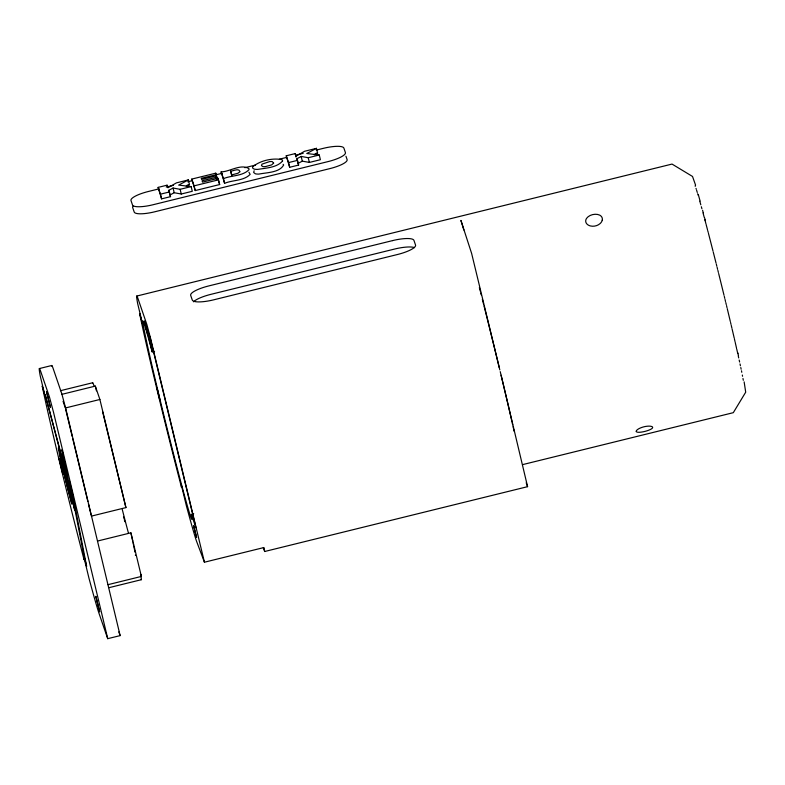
<?xml version="1.0" encoding="UTF-8"?>
<svg xmlns="http://www.w3.org/2000/svg" width="785" height="785" viewBox="0 0 785 785"><rect width="100%" height="100%" fill="white"/><g stroke="black" fill="none" stroke-linecap="round" stroke-linejoin="round"><path stroke-width="1.18" d="M69.355 480.989L83.867 555.338L86.635 566.358L72.22 492.303L69.365 480.989M500.241 371.639L527.589 486.671L264.673 551.502L263.966 547.538L204.434 562.217L196.397 540.826A128.024 2.787 76.1 0 1 186.349 505.658L181.413 485.228L181.482 487.23A128.024 2.787 76.1 0 1 139.622 313.519L142.389 323.253L137.64 303.501A128.024 2.787 76.1 0 1 138.121 298.977L146.854 324.49L150.632 338.639L204.434 562.217M107.741 638.686L53.547 412.37L49.455 396.994L40.722 371.482A128.024 2.787 76.1 0 0 40.241 376.005L44.99 395.758L42.223 386.024A128.024 2.787 76.1 0 0 84.074 559.715L84.015 557.733L88.95 578.162A128.024 2.787 76.1 0 0 98.998 613.33L107.712 638.666L120.144 635.624L65.94 409.309L61.848 393.933L53.125 368.43A128.024 2.787 76.1 0 0 51.653 366.085M264.673 551.502L263.338 547.783M254.134 170.767L253.653 172.484L255.311 173.77A13.796 3.297 -13.5 0 0 258.864 174.093C266.822 172.474 279.44 172.69 283.65 165.036L283.14 164.32M169.688 193.826L168.834 190.304L173.073 188.037L180.128 189.313L191.157 186.594L192.286 191.295L181.266 194.013L174.201 192.727L169.962 195.004L170.531 196.652L161.582 198.86L158.128 187.389L167.077 185.181L167.961 187.743L176.458 182.866L188.361 179.932L189.489 184.632L186.261 186.349M298.064 163.417L296.936 158.717L301.175 156.441L308.24 157.726L319.26 155.008L320.388 159.708L309.368 162.426L302.303 161.141L298.064 163.417L298.634 165.066L289.685 167.274L286.231 155.803L295.18 153.595L296.063 156.156L304.56 151.279L316.463 148.345L317.591 153.046L314.363 154.763M188.361 179.932L178.666 185.103L191.157 186.594M316.463 148.345L306.768 153.517L319.26 155.008M216.581 179.696L216.012 177.351L202.088 180.786L202.54 182.12L217.994 178.313L219.653 184.544L195.23 190.569L191.775 179.088L215.757 173.181L217.102 178.146M221.135 171.856C229.603 171.866 240.867 163.466 248.943 168.647L249.002 169.678C242.653 176.331 231.418 175.241 223.46 178.637L221.135 171.856L224.588 183.327C232.546 179.932 243.782 181.031 250.14 174.368L248.914 172.2M159.119 188.842L148.404 191.481A19.497 4.661 -13.5 0 0 130.997 200.577L132.518 205.003A19.497 4.661 -13.5 0 0 152.957 204.767L327.993 161.612A19.497 4.661 -13.5 0 0 345.4 152.516L343.879 148.08A19.497 4.661 -13.5 0 0 323.44 148.316L316.296 150.082M166.263 187.075L173.406 185.319M187.703 181.786L192.462 180.619M222.233 173.279L201.245 178.323L201.608 179.402L215.541 175.968L216.012 177.351M230.613 171.179C233.224 171.091 239.042 167.686 240.033 171.65L238.012 173.22L231.879 174.888L230.613 171.179L231.742 175.879M244.851 167.696L255.567 165.056M279.382 159.188L286.525 157.422M296.053 155.077L303.196 153.31M187.105 185.211L189.489 184.632M315.207 153.624L317.591 153.046M158.128 187.389L160.454 194.17L169.403 191.962L170.531 196.652M191.775 179.088L194.101 185.868L218.515 179.853M286.231 155.803L288.556 162.583L297.505 160.375L298.634 165.066M136.776 296.053L672.029 164.075L692.517 176.458L695.588 185.181M39.378 368.558L51.781 365.496M193.709 513.783L191.363 514.499A102.462 2.227 76.1 0 1 176.605 465.927A102.462 2.227 76.1 0 1 146.157 339.522A102.462 2.227 76.1 0 1 152.015 351.16L152.212 351.896L154.586 351.317M60.406 390.704L92.65 382.756M61.917 394.335L95.309 386.102L99.891 399.477L125.934 507.601L91.394 516.118M99.891 399.477L65.351 407.994L63.055 401.312M97.497 541.051L130.889 532.819L141.388 576.435L108.006 584.668M522.889 464.553L733.308 412.674L745.701 392.196L744.141 381.873M109.017 587.671L141.261 579.722M527.559 486.651L526.205 482.785M120.115 635.605L118.81 631.905M45.216 394.727L67 476.142L61.819 449.815L62.614 452.523L70.778 491.744L45.196 394.737M196.544 537.421L193.64 525.705L196.584 537.44M345.959 156.235L347.098 159.561A19.497 4.661 -13.5 0 1 329.69 168.657L154.655 211.813A19.497 4.661 -13.5 0 1 134.215 212.048L132.694 207.623A19.497 4.661 -13.5 0 1 133.028 206.2M296.936 158.717L297.505 160.375M219.653 184.544L217.994 178.313M168.834 190.304L169.403 191.962M191.334 514.361L196.005 528.001L150.18 337.766L145.559 324.254L152.212 351.896M125.934 507.601L102.58 411.634M141.388 576.435L140.652 574.443A101.442 2.208 76.1 0 1 140.966 579.418M698.395 194.925L700.083 201.009M702.595 210.272L703.262 212.764M68.266 482.863L63.251 464.857A29.702 0.648 76.1 0 0 58.983 449.305L58.492 447.99A32.195 0.697 76.1 0 0 61.907 464.632A32.195 0.697 76.1 0 0 70.356 498.593L71.847 504.068L70.748 499.397A26.749 0.579 76.1 0 1 60.533 457.753A26.749 0.579 76.1 0 1 64.9 471.795L74.761 510.299L71.474 495.521M704.645 217.985L705.362 220.693M68.481 483.688L71.219 494.481M66.431 482.157L68.884 491.655L63.026 466.732L70.581 496.591L61.407 460.01L66.126 480.94M499.81 369.872L471.618 253.398L460.903 220.418L461.227 221.399A128.024 2.787 76.1 0 1 463.837 229.956M308.24 157.726L309.368 162.426M301.175 156.441L302.303 161.141M295.18 153.595L296.033 157.118M288.556 162.583L289.685 167.274M223.46 178.637L224.588 183.327M215.757 173.181L216.895 177.871M215.541 175.968L216.101 178.313M194.101 185.868L195.23 190.569M180.128 189.313L181.266 194.013M173.073 188.037L174.201 192.727M167.077 185.181L167.647 187.527M160.454 194.17L161.582 198.86M95.309 386.102L96.457 390.861M65.636 409.181L72.181 436.382M72.75 438.746L87.851 501.419M88.42 503.784L91.129 515.029M737.861 352.926L738.449 355.507M130.889 532.819L131.017 533.388A77.489 1.688 76.1 0 1 132.724 541.169M124.854 521.711A101.442 2.208 76.1 0 1 124.364 519.817M124.118 518.865A101.442 2.208 76.1 0 1 123.637 516.952M92.571 383.335A101.442 2.208 76.1 0 1 94.141 386.249M128.446 533.093A77.489 1.688 76.1 0 1 122.274 509.494M133.028 542.553A77.489 1.688 76.1 0 1 133.568 545.143M133.813 546.34A77.489 1.688 76.1 0 1 134.461 549.539M134.637 550.471A77.489 1.688 76.1 0 1 134.941 552.13M135.393 555.034A77.489 1.688 76.1 0 1 135.432 555.397M636.292 431.465A8.429 2.198 -14.2 0 0 637.597 432.221A8.429 1.943 -14.1 0 0 643.229 431.779L643.484 431.73A8.409 1.678 -14.1 0 0 646.045 431.102L646.3 431.024A8.429 1.943 -14.1 0 0 651.668 428.757A8.429 2.198 -14.2 0 0 652.639 427.433A8.439 2.453 -14.2 0 0 651.678 426.51L651.589 426.49A8.439 2.708 -14.3 0 0 647.291 426.226L647.036 426.255A8.409 2.954 -14.3 0 0 641.011 427.737L640.786 427.825A8.439 2.708 -14.3 0 0 636.959 430.062L636.861 430.16A8.439 2.453 -14.2 0 0 636.272 431.465M479.35 287.644A128.024 2.787 76.1 0 1 480.263 291.206M480.724 293.001A128.024 2.787 76.1 0 1 481.185 294.807M482.353 299.37A128.024 2.787 76.1 0 1 482.824 301.224M483.06 302.147A128.024 2.787 76.1 0 1 483.531 304.001M484.002 305.875A128.024 2.787 76.1 0 1 486.877 317.258M487.112 318.219A128.024 2.787 76.1 0 1 499.28 367.665M501.105 375.23A128.024 2.787 76.1 0 1 512.006 421.83M512.232 422.821A128.024 2.787 76.1 0 1 512.664 424.754M513.096 426.657A128.024 2.787 76.1 0 1 513.508 428.522M513.714 429.444A128.024 2.787 76.1 0 1 514.116 431.25M695.088 185.849A102.462 2.227 76.1 0 1 695.284 186.339M696.001 188.39A102.462 2.227 76.1 0 1 696.285 189.263M696.589 190.235A102.462 2.227 76.1 0 1 697.266 192.443M697.639 193.689A102.462 2.227 76.1 0 1 698.032 195.023M699.818 201.215A102.462 2.227 76.1 0 1 700.819 204.816M701.348 206.73A102.462 2.227 76.1 0 1 701.898 208.731M703.036 212.941A102.462 2.227 76.1 0 1 704.243 217.425M704.871 219.771A102.462 2.227 76.1 0 1 705.951 223.823M706.166 224.657A102.462 2.227 76.1 0 1 707.511 229.769M707.736 230.643A102.462 2.227 76.1 0 1 708.198 232.409M708.433 233.302A102.462 2.227 76.1 0 1 713.035 251.19M713.28 252.171A102.462 2.227 76.1 0 1 716.077 263.211M716.332 264.221A102.462 2.227 76.1 0 1 716.842 266.272M717.097 267.292A102.462 2.227 76.1 0 1 717.618 269.353M717.873 270.383A102.462 2.227 76.1 0 1 718.383 272.444M718.648 273.484A102.462 2.227 76.1 0 1 724.025 295.317M724.28 296.357A102.462 2.227 76.1 0 1 724.781 298.418M725.036 299.448A102.462 2.227 76.1 0 1 725.526 301.509M725.782 302.529A102.462 2.227 76.1 0 1 726.272 304.57M726.517 305.591A102.462 2.227 76.1 0 1 727.008 307.622M727.253 308.633A102.462 2.227 76.1 0 1 730.325 321.507M730.56 322.468A102.462 2.227 76.1 0 1 731.012 324.382M731.237 325.333A102.462 2.227 76.1 0 1 731.905 328.159M732.12 329.092A102.462 2.227 76.1 0 1 734.23 338.139M734.426 339.012A102.462 2.227 76.1 0 1 735.025 341.593M735.221 342.446A102.462 2.227 76.1 0 1 736.536 348.206M736.722 349.001A102.462 2.227 76.1 0 1 737.763 353.623M738.253 355.831A102.462 2.227 76.1 0 1 738.724 357.96M739.185 360.03A102.462 2.227 76.1 0 1 739.617 362.022M740.029 363.936A102.462 2.227 76.1 0 1 740.422 365.771M740.795 367.527A102.462 2.227 76.1 0 1 741.148 369.195M741.482 370.785A102.462 2.227 76.1 0 1 741.786 372.296M742.335 375.034A102.462 2.227 76.1 0 1 742.571 376.28M742.983 378.478A102.462 2.227 76.1 0 1 743.297 380.313M414.509 247.618A20.439 4.887 -13.5 0 0 394.531 249.061L210.988 294.326A20.439 4.887 -13.5 0 0 193.542 301.813M602.232 220.173L602.203 220.291A8.439 6.074 -12.6 0 1 599.917 223.725A8.419 6.241 -12.5 0 1 590.722 226.001A8.439 6.074 -12.6 0 1 586.974 224.049L586.846 223.902A8.429 5.887 -12.6 0 1 585.718 221.36A8.429 5.691 -12.7 0 1 586.523 218.456L586.64 218.279A8.429 5.495 -12.8 0 1 599.573 215.09L599.769 215.188A8.429 5.691 -12.7 0 1 601.948 217.357A8.429 5.887 -12.6 0 1 602.252 220.104L602.232 220.173M282.6 160.935C276.977 167.715 265.997 167.99 257.735 169.403A13.796 3.297 -13.5 0 1 254.183 169.079L252.849 168.333L252.505 166.95C260.041 160.562 272.316 157.785 282.011 159.63L282.6 160.935M273.641 163.064L271.708 164.889L265.654 166.528A5.377 1.285 -13.5 0 1 262.808 166.587L261.474 165.596L261.984 164.143L269.373 161.671A5.446 1.305 -13.5 0 1 272.238 161.602L273.641 163.064M392.5 240.622L208.957 285.877A20.439 4.887 -13.5 0 0 190.696 295.425L192.296 300.066A20.439 4.887 -13.5 0 0 213.726 299.821L397.279 254.556A20.439 4.887 -13.5 0 0 415.53 245.018L413.94 240.377A20.439 4.887 -13.5 0 0 392.5 240.622M157.01 388.241L159.905 400.095L157.02 388.271M46.59 391.931L50.348 407.111L46.59 391.931M59.189 459.019L62.957 474.336L59.189 459.019M95.849 596.404L99.616 611.721L95.849 596.404M144.42 321.173L147.315 333.026L144.42 321.173"/></g></svg>
